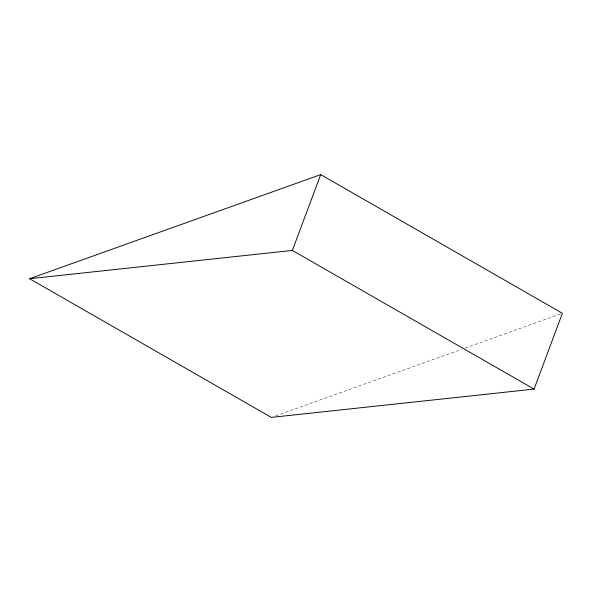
<?xml version="1.0" encoding="UTF-8"?>
<svg xmlns="http://www.w3.org/2000/svg" width="592" height="592" viewBox="0 0 592 592"><rect width="100%" height="100%" fill="white"/><g stroke="black" fill="none" stroke-linecap="round" stroke-linejoin="round"><path stroke-width="0.44" stroke-dasharray="2.96 2.22" d="M275.643 415.836L461.605 349.339M465.075 348.096L560.661 313.908"/><path stroke-width="0.89" d="M29.6 278.714L292.359 250.416L320.701 174.61L562.4 313.286L534.058 389.099L271.299 417.39L29.6 278.714L320.701 174.61M292.359 250.416L534.058 389.099"/></g></svg>
